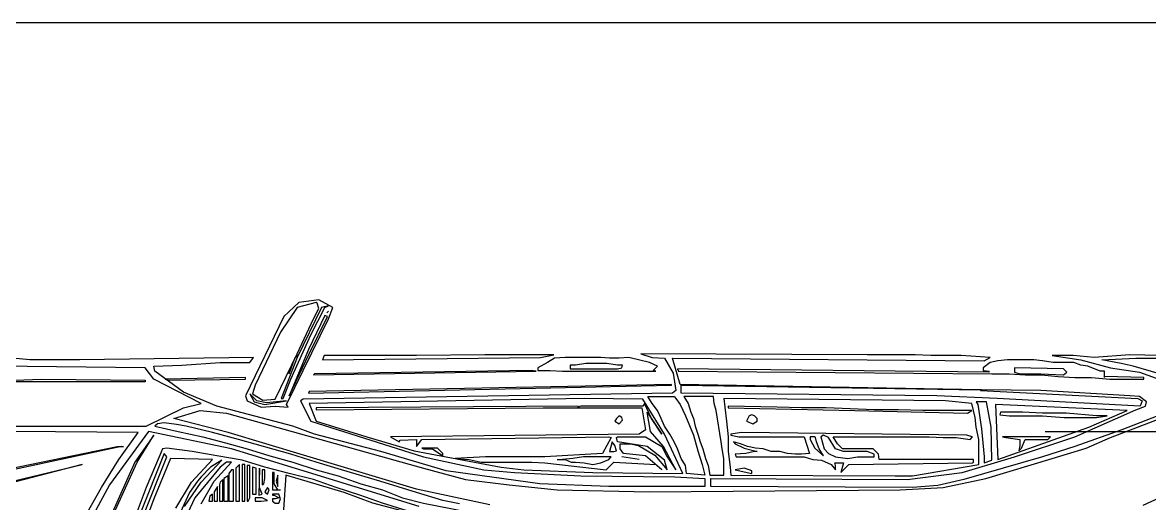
# Model space of a CAD drawing. Header units: millimetres. Extents: x 2646 to 50990, y 12226 to 40347.
# Drawn here: x 40040 to 42256, y 20703 to 21649 of the extents above; entities that cross this region are included whole.
import ezdxf

# ---------------------------------------------------------------- set-up
doc = ezdxf.new("R2010")
doc.units = ezdxf.units.MM
doc.layers.add('www.cad-blocks.net', color=7, linetype='Continuous')

# ---------------------------------------------------------------- blocks, each defined once
blk = doc.blocks.new('A$C6BB90DA3')
at = {"linetype": 'Continuous'}
for p, q in [((1.701, 1.9292), (1.6683, 1.8811)), ((1.7044, 1.9395), (1.6752, 1.9121)), ((1.7387, 1.9395), (1.701, 1.9292)), ((1.749, 1.9292), (1.701, 1.8313)), ((1.7439, 1.9446), (1.7044, 1.9395)), ((1.7284, 1.876), (1.7559, 1.9292)), ((1.7404, 1.9378), (1.7387, 1.9395)), ((1.7439, 1.9275), (1.7404, 1.9378)), ((1.7714, 1.9292), (1.7439, 1.9446)), ((1.7628, 1.9327), (1.749, 1.9292)), ((1.7559, 1.9292), (1.7628, 1.9327)), ((1.7628, 1.9069), (1.7714, 1.9292)), ((1.6752, 1.9121), (1.5997, 1.7558)), ((1.6804, 1.7387), (1.7628, 1.9069)), ((1.701, 1.8382), (1.7336, 1.9069)), ((1.7559, 1.9137), (1.7233, 1.8468)), ((1.725, 1.8382), (1.761, 1.9121)), ((1.7336, 1.9069), (1.7439, 1.9275)), ((1.761, 1.9121), (1.7559, 1.9137)), ((1.7593, 1.9189), (1.7628, 1.9223)), ((1.6683, 1.8811), (1.6186, 1.7764)), ((1.6889, 1.7884), (1.7284, 1.876)), ((1.7233, 1.8468), (1.6855, 1.7558)), ((1.1757, 1.8262), (1.1277, 1.8313)), ((1.2736, 1.8262), (1.1757, 1.8262)), ((1.6151, 1.8313), (1.2736, 1.8262)), ((1.4744, 1.8159), (1.5499, 1.8211)), ((1.5499, 1.8211), (1.6083, 1.8211)), ((1.6083, 1.8211), (1.6151, 1.8313)), ((1.6581, 1.749), (1.701, 1.8382)), ((1.701, 1.8313), (1.67, 1.7507)), ((1.6855, 1.7558), (1.725, 1.8382)), ((1.6855, 1.7988), (1.6975, 1.8313)), ((1.701, 1.8313), (1.701, 1.8382)), ((1.7541, 1.8348), (1.7508, 1.8262)), ((1.7508, 1.8262), (2.1798, 1.8313)), ((1.9361, 1.8348), (1.7541, 1.8348)), ((2.07, 1.8365), (1.9361, 1.8348)), ((2.2056, 1.8365), (2.07, 1.8365)), ((2.1935, 1.8211), (2.1747, 1.8107)), ((2.1798, 1.8313), (2.2056, 1.8365)), ((2.2073, 1.8296), (2.1935, 1.8211)), ((2.2279, 1.8313), (2.2073, 1.8296)), ((2.2982, 1.8313), (2.2279, 1.8313)), ((2.269, 1.8194), (2.2485, 1.8159)), ((2.3103, 1.8194), (2.269, 1.8194)), ((2.3155, 1.8296), (2.2982, 1.8313)), ((2.3309, 1.8159), (2.3103, 1.8194)), ((2.3343, 1.8296), (2.3155, 1.8296)), ((2.3532, 1.8313), (2.3343, 1.8296)), ((2.3583, 1.8296), (2.3532, 1.8313)), ((2.3721, 1.8262), (2.3583, 1.8296)), ((2.3943, 1.8211), (2.3721, 1.8262)), ((2.8217, 1.8365), (2.3772, 1.8382)), ((2.3772, 1.8382), (2.3995, 1.8313)), ((2.4098, 1.8142), (2.3943, 1.8211)), ((2.3995, 1.8313), (2.4235, 1.8296)), ((2.4235, 1.8296), (2.4407, 1.8005)), ((2.4545, 1.7782), (2.439, 1.8296)), ((2.439, 1.8296), (3.0517, 1.8245)), ((2.9162, 1.8365), (2.8217, 1.8365)), ((2.947, 1.8348), (2.9162, 1.8365)), ((3.0071, 1.8348), (2.947, 1.8348)), ((3.0637, 1.8313), (3.0071, 1.8348)), ((3.0637, 1.8211), (3.05, 1.8107)), ((3.0517, 1.8245), (3.0637, 1.8313)), ((3.0792, 1.8245), (3.0637, 1.8211)), ((3.0981, 1.8262), (3.0792, 1.8245)), ((3.1496, 1.8262), (3.0981, 1.8262)), ((3.1668, 1.8245), (3.1496, 1.8262)), ((3.1874, 1.8211), (3.1668, 1.8245)), ((3.2268, 1.8348), (3.1856, 1.8348)), ((3.1856, 1.8348), (3.2423, 1.8262)), ((3.2286, 1.8211), (3.1874, 1.8211)), ((3.268, 1.8313), (3.2268, 1.8348)), ((3.2423, 1.8159), (3.2286, 1.8211)), ((3.2423, 1.8262), (3.3006, 1.8107)), ((3.3384, 1.8365), (3.268, 1.8313)), ((3.2835, 1.8262), (3.3504, 1.8296)), ((3.3212, 1.8194), (3.2835, 1.8262)), ((3.3453, 1.8142), (3.3212, 1.8194)), ((3.6782, 1.8296), (3.3384, 1.8365)), ((3.3504, 1.8296), (3.4139, 1.8296)), ((1.4023, 1.8107), (1.071, 1.8142)), ((1.4195, 1.7884), (1.4023, 1.8107)), ((1.4195, 1.8142), (1.4744, 1.8159)), ((1.4212, 1.8039), (1.4195, 1.8142)), ((1.4778, 1.7627), (1.4212, 1.8039)), ((1.7336, 1.797), (2.1712, 1.8039)), ((1.7353, 1.7988), (1.7336, 1.797)), ((2.161, 1.8056), (1.7353, 1.7988)), ((2.1712, 1.8039), (2.161, 1.8056)), ((2.1747, 1.8107), (2.1747, 1.8056)), ((2.1747, 1.8056), (2.1987, 1.8056)), ((2.1987, 1.8056), (2.2227, 1.8039)), ((2.2227, 1.8039), (2.4064, 1.8039)), ((2.2485, 1.8159), (2.2382, 1.8159)), ((2.2382, 1.8159), (2.2382, 1.809)), ((2.2382, 1.809), (2.3309, 1.809)), ((2.3412, 1.8159), (2.3309, 1.8159)), ((2.3309, 1.809), (2.3394, 1.8107)), ((2.3394, 1.8107), (2.3412, 1.8159)), ((2.4012, 1.8056), (2.4098, 1.8142)), ((2.4064, 1.8039), (2.4012, 1.8056)), ((2.4407, 1.8005), (2.4459, 1.7662)), ((3.0603, 1.8022), (2.4493, 1.809)), ((2.4493, 1.809), (2.451, 1.8039)), ((2.451, 1.8039), (3.0672, 1.7988)), ((3.05, 1.8107), (3.05, 1.8056)), ((3.05, 1.8056), (3.0621, 1.8039)), ((3.0621, 1.8039), (3.0603, 1.8022)), ((3.0672, 1.7988), (3.1015, 1.7988)), ((3.1015, 1.7988), (3.1324, 1.797)), ((3.208, 1.809), (3.1118, 1.8107)), ((3.1118, 1.8107), (3.1118, 1.8022)), ((3.1118, 1.8022), (3.1221, 1.7988)), ((3.1221, 1.7988), (3.1633, 1.7988)), ((3.1324, 1.797), (3.165, 1.797)), ((3.1633, 1.7988), (3.208, 1.797)), ((3.165, 1.797), (3.1976, 1.7936)), ((3.2148, 1.8022), (3.208, 1.809)), ((3.208, 1.797), (3.2148, 1.8022)), ((3.256, 1.8142), (3.2423, 1.8159)), ((3.28, 1.8039), (3.256, 1.8142)), ((3.2886, 1.8039), (3.28, 1.8039)), ((3.2886, 1.7919), (3.2886, 1.8039)), ((3.3006, 1.8107), (3.3572, 1.8022)), ((3.3968, 1.7988), (3.3453, 1.8142)), ((3.3572, 1.8022), (3.4139, 1.7816)), ((0.7947, 1.773), (1.1981, 1.7884)), ((1.4023, 1.7833), (1.1483, 1.7833)), ((1.1981, 1.7884), (1.4023, 1.7868)), ((1.4023, 1.7868), (1.4023, 1.7833)), ((1.5122, 1.7404), (1.4195, 1.7884)), ((1.5997, 1.7919), (1.4418, 1.7884)), ((1.4418, 1.7884), (1.4504, 1.7868)), ((1.4504, 1.7868), (1.5997, 1.7884)), ((1.5997, 1.7884), (1.5997, 1.7919)), ((1.6186, 1.7764), (1.6134, 1.7593)), ((1.6735, 1.7507), (1.6889, 1.7884)), ((1.7233, 1.761), (2.4373, 1.7764)), ((2.4373, 1.7782), (1.725, 1.7644)), ((2.4373, 1.7764), (2.4373, 1.7782)), ((3.0449, 1.7678), (2.4545, 1.7782)), ((2.4562, 1.761), (2.4562, 1.7764)), ((2.4562, 1.7764), (3.0449, 1.7678)), ((3.1976, 1.7936), (3.2302, 1.7919)), ((3.2302, 1.7919), (3.2629, 1.7919)), ((3.2629, 1.7919), (3.2989, 1.7884)), ((3.3658, 1.7919), (3.2886, 1.7936)), ((3.2989, 1.7884), (3.3658, 1.7884)), ((3.3658, 1.7884), (3.3658, 1.7919)), ((1.543, 1.7352), (1.4778, 1.7627)), ((1.5997, 1.7558), (1.6031, 1.7456)), ((1.622, 1.7456), (1.6083, 1.7593)), ((1.6083, 1.7593), (1.6169, 1.7438)), ((1.6134, 1.7593), (1.634, 1.7472)), ((1.67, 1.7507), (1.6735, 1.7507)), ((2.439, 1.761), (1.713, 1.749)), ((1.725, 1.7644), (1.7233, 1.761)), ((2.2657, 1.7507), (1.725, 1.7404)), ((2.3806, 1.749), (2.2657, 1.7507)), ((2.3995, 1.7404), (2.391, 1.7541)), ((2.391, 1.7541), (2.4424, 1.7541)), ((2.4459, 1.7662), (2.439, 1.761)), ((2.4424, 1.7541), (2.4459, 1.7507)), ((2.4459, 1.7507), (2.4545, 1.7387)), ((2.959, 1.7558), (2.4562, 1.761)), ((2.4613, 1.7541), (2.4699, 1.7404)), ((2.5196, 1.7541), (2.4613, 1.7541)), ((2.5214, 1.7404), (2.5196, 1.7541)), ((2.9762, 1.7456), (2.5402, 1.7507)), ((2.5402, 1.7507), (2.542, 1.7335)), ((3.0775, 1.7507), (2.959, 1.7558)), ((3.0466, 1.7678), (3.0449, 1.7678)), ((3.0449, 1.7678), (3.0449, 1.7662)), ((3.0449, 1.7662), (3.3539, 1.7507)), ((3.1633, 1.7662), (3.0466, 1.7678)), ((3.359, 1.7352), (3.0775, 1.7507)), ((3.3384, 1.7558), (3.1633, 1.7662)), ((3.3572, 1.7541), (3.3384, 1.7558)), ((3.3539, 1.7507), (3.3624, 1.7456)), ((3.371, 1.7438), (3.3572, 1.7541)), ((1.404, 1.6958), (1.4778, 1.7318)), ((1.4778, 1.7318), (1.5122, 1.7404)), ((1.6924, 1.6958), (1.543, 1.7352)), ((1.6031, 1.7456), (1.6306, 1.7335)), ((1.6169, 1.7438), (1.6375, 1.7387)), ((1.6409, 1.7421), (1.622, 1.7456)), ((1.6306, 1.7335), (1.6581, 1.7352)), ((1.634, 1.7472), (1.6581, 1.749)), ((1.6375, 1.7387), (1.6804, 1.7456)), ((1.6804, 1.7456), (1.6409, 1.7421)), ((1.6581, 1.7352), (1.6838, 1.7335)), ((1.6838, 1.7335), (1.6804, 1.7387)), ((1.713, 1.749), (1.7078, 1.7456)), ((1.7078, 1.7456), (1.7284, 1.706)), ((1.725, 1.7404), (1.7387, 1.706)), ((2.2536, 1.7352), (1.7387, 1.7318)), ((1.7387, 1.7318), (1.7387, 1.7284)), ((1.7387, 1.7284), (2.1849, 1.7318)), ((2.1849, 1.7318), (2.3789, 1.7318)), ((2.2588, 1.7352), (2.2536, 1.7335)), ((2.2536, 1.7335), (2.2536, 1.7352)), ((2.3806, 1.7352), (2.2588, 1.7352)), ((2.3789, 1.7318), (2.3858, 1.6889)), ((2.4235, 1.6803), (2.3806, 1.749)), ((2.3841, 1.7404), (2.3806, 1.7352)), ((2.3978, 1.7112), (2.3841, 1.7404)), ((2.4098, 1.7266), (2.3995, 1.7404)), ((2.4545, 1.7387), (2.4647, 1.7164)), ((2.4699, 1.7404), (2.4751, 1.7233)), ((2.5248, 1.7266), (2.5214, 1.7404)), ((2.542, 1.7335), (2.5454, 1.706)), ((2.6449, 1.7335), (2.5488, 1.7352)), ((2.5488, 1.7352), (2.5488, 1.7318)), ((2.5488, 1.7318), (2.7977, 1.7266)), ((2.693, 1.7318), (2.6449, 1.7335)), ((2.7411, 1.7318), (2.693, 1.7318)), ((2.8355, 1.7284), (2.7411, 1.7318)), ((2.8835, 1.7284), (2.8355, 1.7284)), ((2.9316, 1.7266), (2.8835, 1.7284)), ((3.0277, 1.7404), (2.9762, 1.7456)), ((3.0312, 1.7266), (3.0277, 1.7404)), ((3.0363, 1.7438), (3.0398, 1.7387)), ((3.0569, 1.7438), (3.0363, 1.7438)), ((3.0398, 1.7387), (3.0466, 1.6906)), ((3.0655, 1.6941), (3.0569, 1.7438)), ((3.3333, 1.7266), (3.0741, 1.7387)), ((3.0741, 1.7387), (3.0792, 1.6305)), ((3.2302, 1.6752), (3.3504, 1.7284)), ((3.3504, 1.7284), (3.3693, 1.7352)), ((3.3624, 1.7456), (3.359, 1.7352)), ((3.3693, 1.7352), (3.371, 1.7438)), ((1.459, 1.7112), (1.5104, 1.7266)), ((1.5653, 1.6837), (1.459, 1.7112)), ((1.5104, 1.7266), (1.562, 1.7215)), ((1.562, 1.7215), (1.9498, 1.6134)), ((2.3292, 1.7112), (2.3257, 1.706)), ((2.3343, 1.7164), (2.3292, 1.7112)), ((2.3394, 1.7129), (2.3343, 1.7164)), ((2.3343, 1.7009), (2.3412, 1.7078)), ((2.3412, 1.7078), (2.3394, 1.7129)), ((2.3961, 1.6855), (2.3892, 1.7233)), ((2.3892, 1.7233), (2.4184, 1.6803)), ((2.4184, 1.6803), (2.3978, 1.7112)), ((2.4167, 1.7112), (2.4098, 1.7266)), ((2.4235, 1.6958), (2.4167, 1.7112)), ((2.4647, 1.7164), (2.4802, 1.6786)), ((2.4751, 1.7233), (2.4802, 1.7112)), ((2.4802, 1.7112), (2.4836, 1.6958)), ((2.5351, 1.6649), (2.5248, 1.7266)), ((2.59, 1.7164), (2.5849, 1.706)), ((2.5952, 1.7181), (2.59, 1.7164)), ((2.6004, 1.7164), (2.5952, 1.7181)), ((2.6055, 1.7112), (2.6004, 1.7164)), ((2.6055, 1.706), (2.6055, 1.7112)), ((2.7977, 1.7266), (3.0192, 1.7215)), ((3.0277, 1.7266), (2.9316, 1.7266)), ((3.0192, 1.7215), (3.0277, 1.7266)), ((3.0346, 1.7129), (3.0312, 1.7266)), ((3.0363, 1.6941), (3.0346, 1.7129)), ((3.0843, 1.7233), (3.0827, 1.7181)), ((3.0827, 1.7181), (3.1015, 1.7164)), ((3.1272, 1.7233), (3.0843, 1.7233)), ((3.1015, 1.7164), (3.1668, 1.7164)), ((3.1668, 1.7215), (3.1272, 1.7233)), ((3.2131, 1.7215), (3.1668, 1.7215)), ((3.1668, 1.7164), (3.2096, 1.7129)), ((3.2096, 1.7129), (3.2731, 1.7129)), ((3.2731, 1.7164), (3.2131, 1.7215)), ((3.2577, 1.6941), (3.3333, 1.7266)), ((3.2937, 1.7164), (3.2731, 1.7164)), ((3.2731, 1.7129), (3.2937, 1.7164)), ((3.3006, 1.6735), (3.3984, 1.7112)), ((3.3933, 1.7164), (3.3229, 1.6889)), ((0.8273, 1.6958), (1.404, 1.6958)), ((1.3886, 1.6837), (1.1449, 1.6855)), ((1.4092, 1.6855), (1.332, 1.5808)), ((1.5722, 1.6511), (1.4092, 1.6855)), ((1.4263, 1.7009), (1.4212, 1.6958)), ((1.4212, 1.6958), (1.4675, 1.6855)), ((1.44, 1.7027), (1.4263, 1.7009)), ((1.4641, 1.6992), (1.44, 1.7027)), ((1.483, 1.6958), (1.4641, 1.6992)), ((1.4675, 1.6855), (1.5156, 1.6752)), ((1.5345, 1.6837), (1.483, 1.6958)), ((1.7353, 1.6803), (1.6924, 1.6958)), ((1.7284, 1.706), (1.9498, 1.6357)), ((1.7387, 1.706), (1.8383, 1.6752)), ((2.3257, 1.706), (2.3343, 1.7009)), ((2.3858, 1.6889), (2.3737, 1.6803)), ((2.4218, 1.6563), (2.3961, 1.6855)), ((2.4339, 1.6803), (2.4235, 1.6958)), ((2.4836, 1.6958), (2.4888, 1.6803)), ((2.5454, 1.706), (2.5488, 1.6752)), ((2.5849, 1.706), (2.5969, 1.7009)), ((2.5969, 1.7009), (2.6055, 1.706)), ((3.0415, 1.67), (3.0363, 1.6941)), ((3.0466, 1.6906), (3.0517, 1.6357)), ((3.0672, 1.6288), (3.0655, 1.6941)), ((3.0792, 1.6305), (3.2577, 1.6941)), ((3.1719, 1.6855), (3.8035, 1.6855)), ((3.3229, 1.6889), (3.2302, 1.6563)), ((1.3508, 1.6305), (1.3886, 1.6837)), ((1.4195, 1.6786), (1.3817, 1.6254)), ((1.3869, 1.6254), (1.4195, 1.6786)), ((1.5156, 1.6752), (1.5602, 1.6631)), ((1.5859, 1.67), (1.5345, 1.6837)), ((1.5602, 1.6631), (1.6031, 1.6511)), ((1.9361, 1.5722), (1.5653, 1.6837)), ((1.6889, 1.6409), (1.5859, 1.67)), ((1.8657, 1.646), (1.7353, 1.6803)), ((1.8383, 1.6752), (1.931, 1.6477)), ((2.3737, 1.6803), (1.8846, 1.6752)), ((1.8846, 1.6752), (1.9018, 1.6649)), ((1.9018, 1.6649), (1.9035, 1.6683)), ((1.9035, 1.6683), (1.9361, 1.67)), ((1.9361, 1.67), (1.9361, 1.6563)), ((1.9361, 1.6563), (1.9464, 1.67)), ((1.9464, 1.67), (2.3137, 1.6752)), ((2.3188, 1.6735), (2.3017, 1.6425)), ((2.3137, 1.6752), (2.3188, 1.6735)), ((2.3206, 1.6649), (2.3155, 1.646)), ((2.3257, 1.658), (2.3206, 1.6649)), ((2.3292, 1.6735), (2.3309, 1.6752)), ((2.3309, 1.6649), (2.3292, 1.6735)), ((2.3309, 1.6752), (2.3858, 1.6752)), ((2.3892, 1.6563), (2.3309, 1.6649)), ((2.3858, 1.6752), (2.4184, 1.6563)), ((2.4596, 1.6031), (2.4235, 1.6803)), ((2.4424, 1.6649), (2.4339, 1.6803)), ((2.4493, 1.6511), (2.4424, 1.6649)), ((2.4802, 1.6786), (2.4888, 1.6477)), ((2.4888, 1.6803), (2.4939, 1.6649)), ((2.4939, 1.6649), (2.499, 1.6511)), ((2.5368, 1.6511), (2.5351, 1.6649)), ((2.5488, 1.6752), (2.5488, 1.646)), ((2.5746, 1.6837), (2.554, 1.6803)), ((2.554, 1.6803), (2.554, 1.6786)), ((2.554, 1.6786), (2.5694, 1.6752)), ((2.5729, 1.6615), (2.5592, 1.6649)), ((2.5592, 1.6649), (2.5626, 1.6615)), ((2.5694, 1.6752), (2.6982, 1.6752)), ((3.0174, 1.6786), (2.5746, 1.6837)), ((2.6982, 1.6752), (2.7084, 1.6425)), ((2.7188, 1.6752), (2.7102, 1.6752)), ((2.7102, 1.6752), (2.7102, 1.67)), ((2.7102, 1.67), (2.7188, 1.6529)), ((2.7205, 1.6735), (2.7188, 1.6752)), ((2.7222, 1.6649), (2.7205, 1.6735)), ((2.7274, 1.6511), (2.7222, 1.6649)), ((2.7359, 1.6786), (2.7308, 1.6752)), ((2.7308, 1.6752), (2.7376, 1.6511)), ((2.7462, 1.6735), (2.7359, 1.6786)), ((2.76, 1.6511), (2.7462, 1.6735)), ((2.7634, 1.6615), (2.7548, 1.6752)), ((2.7548, 1.6752), (2.9436, 1.6752)), ((2.9436, 1.6752), (2.9711, 1.6735)), ((2.9711, 1.6735), (2.9968, 1.6735)), ((2.9968, 1.6735), (3.0243, 1.67)), ((3.0294, 1.6752), (3.0174, 1.6786)), ((3.0243, 1.67), (3.0294, 1.6752)), ((3.0415, 1.6203), (3.0415, 1.67)), ((3.1822, 1.6752), (3.0878, 1.6752)), ((3.0878, 1.6752), (3.0947, 1.6735)), ((3.0947, 1.6735), (3.1221, 1.67)), ((3.1118, 1.6357), (3.2302, 1.6752)), ((3.1221, 1.67), (3.1221, 1.658)), ((3.1255, 1.6529), (3.1324, 1.67)), ((3.1324, 1.67), (3.177, 1.67)), ((3.177, 1.67), (3.1822, 1.6752)), ((3.2525, 1.6529), (3.3006, 1.6735)), ((1.3559, 1.6563), (0.8187, 1.5396)), ((0.8943, 1.5619), (1.3474, 1.6563)), ((1.3474, 1.6563), (1.3594, 1.6563)), ((1.44, 1.6425), (1.392, 1.5224)), ((1.4367, 1.6511), (1.4298, 1.6357)), ((1.4452, 1.6529), (1.4367, 1.6511)), ((1.4452, 1.6357), (1.44, 1.6425)), ((1.495, 1.646), (1.4452, 1.6529)), ((1.543, 1.6374), (1.495, 1.646)), ((1.9412, 1.5378), (1.5722, 1.6511)), ((1.6031, 1.6511), (1.6477, 1.6374)), ((1.7387, 1.6254), (1.6889, 1.6409)), ((1.9945, 1.6082), (1.8657, 1.646)), ((1.931, 1.6477), (2.1026, 1.6151)), ((1.9773, 1.6529), (1.9464, 1.6529)), ((1.9464, 1.6529), (1.9498, 1.6511)), ((1.9498, 1.6511), (1.967, 1.6511)), ((1.967, 1.6511), (1.9876, 1.6374)), ((1.9876, 1.6425), (1.9773, 1.6529)), ((1.9876, 1.6374), (1.9876, 1.6425)), ((2.3017, 1.6425), (2.1884, 1.6357)), ((2.3155, 1.646), (2.324, 1.646)), ((2.324, 1.646), (2.3292, 1.6477)), ((2.3292, 1.6477), (2.3257, 1.658)), ((2.336, 1.6511), (2.336, 1.6615)), ((2.336, 1.6615), (2.3566, 1.6615)), ((2.3429, 1.6425), (2.336, 1.6511)), ((2.3858, 1.6374), (2.3429, 1.6425)), ((2.3566, 1.6615), (2.3721, 1.658)), ((2.3721, 1.658), (2.4047, 1.6391)), ((2.4235, 1.6288), (2.3892, 1.6563)), ((2.4184, 1.6563), (2.4287, 1.6357)), ((2.4459, 1.61), (2.4218, 1.6563)), ((2.4562, 1.6323), (2.4493, 1.6511)), ((2.4888, 1.6477), (2.4974, 1.6203)), ((2.499, 1.6511), (2.5042, 1.6323)), ((2.5402, 1.6323), (2.5368, 1.6511)), ((2.5488, 1.646), (2.5523, 1.6151)), ((2.5626, 1.6615), (2.5798, 1.6529)), ((2.5832, 1.6425), (2.5626, 1.6409)), ((2.5626, 1.6409), (2.5643, 1.6357)), ((2.5866, 1.6563), (2.5729, 1.6615)), ((2.5798, 1.6529), (2.6055, 1.646)), ((2.6004, 1.646), (2.5832, 1.6425)), ((2.6021, 1.6529), (2.5866, 1.6563)), ((2.6055, 1.646), (2.6004, 1.646)), ((2.6175, 1.6511), (2.6021, 1.6529)), ((2.6329, 1.646), (2.6175, 1.6511)), ((2.6501, 1.646), (2.6329, 1.646)), ((2.6655, 1.6425), (2.6501, 1.646)), ((2.681, 1.6409), (2.6655, 1.6425)), ((2.693, 1.6409), (2.681, 1.6409)), ((2.7084, 1.6425), (2.693, 1.6409)), ((2.7188, 1.6529), (2.7359, 1.6374)), ((2.7359, 1.6374), (2.7274, 1.6511)), ((2.7376, 1.6511), (2.7462, 1.6425)), ((2.7462, 1.6425), (2.76, 1.6357)), ((2.7754, 1.646), (2.76, 1.6511)), ((2.7737, 1.6511), (2.7634, 1.6615)), ((2.8337, 1.6511), (2.7737, 1.6511)), ((2.8217, 1.646), (2.7754, 1.646)), ((2.8355, 1.6409), (2.8217, 1.646)), ((2.8441, 1.6409), (2.8337, 1.6511)), ((2.8355, 1.6357), (2.8355, 1.6409)), ((2.8458, 1.6305), (2.8441, 1.6409)), ((3.1221, 1.658), (3.1204, 1.6477)), ((3.1204, 1.6477), (3.1255, 1.6529)), ((3.2302, 1.6563), (3.1668, 1.6357)), ((3.1856, 1.6323), (3.2525, 1.6529)), ((0.654, 1.4727), (1.2787, 1.6203)), ((1.2787, 1.6203), (1.0848, 1.5705)), ((1.3165, 1.5756), (1.3508, 1.6305)), ((1.3817, 1.6254), (1.3353, 1.5207)), ((1.3405, 1.5241), (1.3869, 1.6254)), ((1.3971, 1.5156), (1.4452, 1.6357)), ((1.4298, 1.6357), (1.404, 1.5756)), ((1.4521, 1.6323), (1.4195, 1.5533)), ((1.5345, 1.6305), (1.4521, 1.6323)), ((1.4933, 1.5859), (1.5345, 1.6305)), ((1.5122, 1.5859), (1.5534, 1.6288)), ((1.5534, 1.6288), (1.531, 1.6151)), ((1.5379, 1.5876), (1.5722, 1.6254)), ((1.5928, 1.6288), (1.543, 1.6374)), ((1.562, 1.6254), (1.5499, 1.6151)), ((1.5722, 1.6254), (1.562, 1.6254)), ((1.5877, 1.6203), (1.5825, 1.6151)), ((1.5877, 1.5482), (1.5877, 1.6203)), ((1.6375, 1.6151), (1.5928, 1.6288)), ((1.598, 1.6203), (1.5928, 1.6203)), ((1.5928, 1.6203), (1.5928, 1.5482)), ((1.598, 1.5482), (1.598, 1.6203)), ((1.6031, 1.6186), (1.6031, 1.5482)), ((1.6083, 1.6186), (1.6031, 1.6186)), ((1.6083, 1.555), (1.6083, 1.6186)), ((1.6477, 1.6374), (1.6924, 1.6254)), ((1.6924, 1.6254), (1.7387, 1.61)), ((1.7885, 1.61), (1.7387, 1.6254)), ((1.9498, 1.6357), (2.0683, 1.61)), ((2.0717, 1.6357), (2.0116, 1.6323)), ((2.0116, 1.6323), (2.0391, 1.6305)), ((2.0391, 1.6305), (2.0631, 1.6254)), ((2.0631, 1.6254), (2.1627, 1.6254)), ((2.1884, 1.6357), (2.0717, 1.6357)), ((2.1627, 1.6254), (2.1884, 1.6237)), ((2.1884, 1.6237), (2.3086, 1.61)), ((2.2124, 1.6305), (2.2279, 1.6305)), ((2.2433, 1.6323), (2.2227, 1.6305)), ((2.2279, 1.6305), (2.2399, 1.6254)), ((2.2399, 1.6254), (2.2485, 1.6254)), ((2.2639, 1.6357), (2.2433, 1.6323)), ((2.2485, 1.6254), (2.2657, 1.6237)), ((2.3188, 1.6357), (2.2639, 1.6357)), ((2.2657, 1.6237), (2.2828, 1.6203)), ((2.2828, 1.6203), (2.2982, 1.6237)), ((2.2982, 1.6237), (2.3137, 1.6305)), ((2.3086, 1.61), (2.324, 1.6254)), ((2.3137, 1.6305), (2.3188, 1.6357)), ((2.324, 1.6254), (2.4064, 1.6203)), ((2.3737, 1.6305), (2.3394, 1.6357)), ((2.4184, 1.61), (2.3858, 1.6374)), ((2.4047, 1.6391), (2.4287, 1.61)), ((2.4064, 1.6203), (2.4184, 1.61)), ((2.4287, 1.61), (2.4235, 1.6288)), ((2.4287, 1.6357), (2.4459, 1.61)), ((2.4647, 1.6186), (2.4562, 1.6323)), ((2.4665, 1.6031), (2.4647, 1.6186)), ((2.4974, 1.6203), (2.5025, 1.5996)), ((2.5042, 1.6323), (2.5094, 1.6186)), ((2.5094, 1.6186), (2.5128, 1.5996)), ((2.5402, 1.5996), (2.5402, 1.6323)), ((2.5643, 1.6357), (2.6982, 1.6357)), ((2.6982, 1.6357), (2.7153, 1.6305)), ((2.7153, 1.6305), (2.7325, 1.6288)), ((2.7325, 1.6288), (2.7514, 1.6203)), ((2.7514, 1.6203), (2.76, 1.61)), ((2.76, 1.6186), (2.7582, 1.6237)), ((2.7582, 1.6237), (2.7754, 1.6237)), ((2.76, 1.6357), (2.784, 1.6323)), ((2.76, 1.61), (2.76, 1.6186)), ((2.7754, 1.6237), (2.7702, 1.6048)), ((2.7702, 1.6048), (2.7857, 1.6203)), ((2.784, 1.6323), (2.8029, 1.6357)), ((2.7857, 1.6203), (3.0294, 1.6237)), ((2.8029, 1.6357), (2.8355, 1.6357)), ((3.0312, 1.6305), (2.8458, 1.6305)), ((2.911, 1.598), (3.0415, 1.6203)), ((3.0088, 1.6048), (3.1118, 1.6357)), ((3.1668, 1.6357), (3.0123, 1.5911)), ((3.0294, 1.6237), (3.0312, 1.6254)), ((3.0312, 1.6254), (3.0312, 1.6305)), ((3.0517, 1.6357), (3.0517, 1.6237)), ((3.0517, 1.6237), (3.0672, 1.6288)), ((3.0552, 1.5928), (3.1856, 1.6323)), ((1.5499, 1.6151), (1.5002, 1.555)), ((1.5122, 1.5962), (1.5053, 1.5876)), ((1.531, 1.6151), (1.5122, 1.5962)), ((1.5653, 1.598), (1.5568, 1.5928)), ((1.5653, 1.5482), (1.5653, 1.598)), ((1.5722, 1.61), (1.5671, 1.6031)), ((1.5671, 1.6031), (1.5671, 1.5482)), ((1.5757, 1.61), (1.5722, 1.61)), ((1.5757, 1.5482), (1.5757, 1.61)), ((1.5825, 1.6151), (1.5808, 1.6134)), ((1.5808, 1.6134), (1.5808, 1.5482)), ((1.6134, 1.6151), (1.6134, 1.5619)), ((1.6203, 1.6134), (1.6134, 1.6151)), ((1.6203, 1.5619), (1.6203, 1.6134)), ((1.6271, 1.6134), (1.6255, 1.5602)), ((1.6271, 1.5756), (1.6271, 1.6134)), ((1.6375, 1.61), (1.6323, 1.61)), ((1.6323, 1.61), (1.6323, 1.5808)), ((1.6855, 1.6031), (1.6375, 1.6151)), ((1.6375, 1.5928), (1.6375, 1.61)), ((1.6563, 1.6048), (1.6529, 1.6048)), ((1.6529, 1.6048), (1.6529, 1.5705)), ((1.6563, 1.5825), (1.6563, 1.6048)), ((1.6632, 1.5996), (1.6598, 1.5876)), ((1.6632, 1.5774), (1.6632, 1.5996)), ((1.6786, 1.5996), (1.6735, 1.5224)), ((1.7936, 1.5653), (1.6786, 1.5996)), ((1.7336, 1.5911), (1.6855, 1.6031)), ((1.7387, 1.61), (1.7816, 1.598)), ((1.7816, 1.598), (1.8263, 1.5825)), ((1.864, 1.5876), (1.7885, 1.61)), ((1.9498, 1.6134), (2.0322, 1.5911)), ((2.1781, 1.5825), (1.9945, 1.6082)), ((2.0683, 1.61), (2.1283, 1.6048)), ((2.1026, 1.6151), (2.1472, 1.61)), ((2.1283, 1.6048), (2.2588, 1.598)), ((2.1472, 1.61), (2.2828, 1.6048)), ((2.2588, 1.598), (2.4441, 1.5962)), ((2.2828, 1.6048), (2.4596, 1.6031)), ((2.4441, 1.5962), (2.5025, 1.5928)), ((2.5025, 1.5996), (2.4665, 1.6031)), ((2.5128, 1.5996), (2.5402, 1.5996)), ((2.5523, 1.6151), (2.554, 1.5996)), ((2.554, 1.5996), (2.8767, 1.598)), ((2.5798, 1.6134), (2.5626, 1.61)), ((2.5626, 1.61), (2.5952, 1.6031)), ((2.59, 1.61), (2.5798, 1.6134)), ((2.5952, 1.6082), (2.59, 1.61)), ((2.5952, 1.6031), (2.5952, 1.6082)), ((2.8767, 1.598), (2.911, 1.598)), ((2.9007, 1.5911), (3.0088, 1.6048)), ((1.2856, 1.5207), (1.3165, 1.5756)), ((1.332, 1.5808), (1.301, 1.5224)), ((1.404, 1.5756), (1.3765, 1.5018)), ((1.4624, 1.5344), (1.4933, 1.5859)), ((1.4796, 1.5378), (1.5122, 1.5859)), ((1.5053, 1.5876), (1.4898, 1.5653)), ((1.5122, 1.543), (1.5379, 1.5876)), ((1.5447, 1.5774), (1.5379, 1.567)), ((1.5447, 1.5482), (1.5447, 1.5774)), ((1.5499, 1.5859), (1.5482, 1.5808)), ((1.5482, 1.5808), (1.5482, 1.5482)), ((1.5551, 1.5911), (1.5499, 1.5859)), ((1.5551, 1.5482), (1.5551, 1.5911)), ((1.5568, 1.5928), (1.5568, 1.5482)), ((1.6323, 1.5619), (1.6271, 1.5756)), ((1.6323, 1.5808), (1.6357, 1.5825)), ((1.6357, 1.5825), (1.6375, 1.5928)), ((1.6426, 1.5756), (1.6375, 1.567)), ((1.6461, 1.5705), (1.6426, 1.5756)), ((1.6632, 1.5705), (1.6563, 1.5825)), ((1.6598, 1.5876), (1.6632, 1.5774)), ((1.7782, 1.5756), (1.7336, 1.5911)), ((1.8245, 1.5602), (1.7782, 1.5756)), ((1.8263, 1.5825), (1.8692, 1.5705)), ((1.9361, 1.5653), (1.864, 1.5876)), ((2.0322, 1.5911), (2.118, 1.5808)), ((2.118, 1.5808), (2.2124, 1.5705)), ((2.3137, 1.5774), (2.1781, 1.5825)), ((2.5025, 1.5774), (2.3137, 1.5774)), ((2.5025, 1.5928), (2.5025, 1.5774)), ((2.5145, 1.5774), (2.5145, 1.5928)), ((2.5145, 1.5928), (2.9007, 1.5911)), ((2.911, 1.5756), (2.5145, 1.5774)), ((2.887, 1.5705), (2.9711, 1.5756)), ((2.9608, 1.579), (2.911, 1.5756)), ((3.0123, 1.5911), (2.9608, 1.579)), ((2.9711, 1.5756), (3.0552, 1.5928)), ((1.4195, 1.5533), (1.404, 1.5121)), ((1.4898, 1.5653), (1.4435, 1.4658)), ((1.5002, 1.555), (1.4864, 1.5258)), ((1.5293, 1.5584), (1.5276, 1.5482)), ((1.5345, 1.5619), (1.5293, 1.5584)), ((1.5345, 1.5482), (1.5345, 1.5619)), ((1.5379, 1.567), (1.5379, 1.5482)), ((1.6049, 1.5482), (1.6083, 1.555)), ((1.6134, 1.5619), (1.6203, 1.5619)), ((1.6323, 1.555), (1.6186, 1.555)), ((1.6186, 1.555), (1.6186, 1.5482)), ((1.6255, 1.5602), (1.6323, 1.5619)), ((1.6426, 1.5499), (1.6323, 1.555)), ((1.6375, 1.567), (1.6426, 1.5619)), ((1.6426, 1.5619), (1.6461, 1.5705)), ((1.6529, 1.5705), (1.6683, 1.5705)), ((1.6649, 1.5619), (1.6529, 1.5619)), ((1.6529, 1.5619), (1.6529, 1.5602)), ((1.6529, 1.5602), (1.6563, 1.5602)), ((1.6581, 1.5533), (1.6529, 1.5533)), ((1.6529, 1.5533), (1.6529, 1.5482)), ((1.6563, 1.5602), (1.6649, 1.555)), ((1.6649, 1.555), (1.6581, 1.5533)), ((1.6683, 1.5533), (1.6649, 1.5619)), ((1.6649, 1.5447), (1.6683, 1.5533)), ((1.8503, 1.5447), (1.7936, 1.5653)), ((1.8692, 1.5447), (1.8245, 1.5602)), ((1.8692, 1.5705), (1.9086, 1.555)), ((1.9086, 1.555), (1.9498, 1.5447)), ((2.0803, 1.5413), (1.9361, 1.5722)), ((1.9876, 1.5499), (1.9361, 1.5653)), ((2.2124, 1.5705), (2.3943, 1.567)), ((2.3943, 1.567), (2.887, 1.5705)), ((3.4345, 1.5722), (3.3641, 1.5396)), ((1.5276, 1.5482), (1.5345, 1.5482)), ((1.5379, 1.5482), (1.5447, 1.5482)), ((1.5482, 1.5482), (1.5551, 1.5482)), ((1.5568, 1.5482), (1.5653, 1.5482)), ((1.5671, 1.5482), (1.5757, 1.5482)), ((1.5808, 1.5482), (1.5877, 1.5482)), ((1.5928, 1.5482), (1.598, 1.5482)), ((1.6031, 1.5482), (1.6049, 1.5482)), ((1.6186, 1.5482), (1.6306, 1.5482)), ((1.6306, 1.5482), (1.6426, 1.5499)), ((1.6529, 1.5482), (1.6581, 1.5447)), ((1.6581, 1.5447), (1.6649, 1.5447)), ((1.9069, 1.5293), (1.8503, 1.5447)), ((1.9172, 1.5293), (1.8692, 1.5447)), ((1.9498, 1.5447), (2.0906, 1.5172)), ((2.0202, 1.543), (1.9876, 1.5499))]:
    blk.add_line(p, q, dxfattribs=at)
blk = doc.blocks.new('FORMAT')
at = {"layer": 'www.cad-blocks.net', "color": 155, "true_color": 0x546d8e}
blk.add_line((5773, 21648.8), (50990.4, 21648.8), dxfattribs=at)

msp = doc.modelspace()

# ---------------------------------------------------------------- block references
at = {"xscale": 1000, "yscale": 1000, "zscale": 1000}
msp.add_blockref('A$C6BB90DA3', (38878.7, 19158.6), dxfattribs=at)
at = {"layer": 'www.cad-blocks.net'}
msp.add_blockref('FORMAT', (0, 0), dxfattribs=at)

doc.saveas('drawing.dxf')
